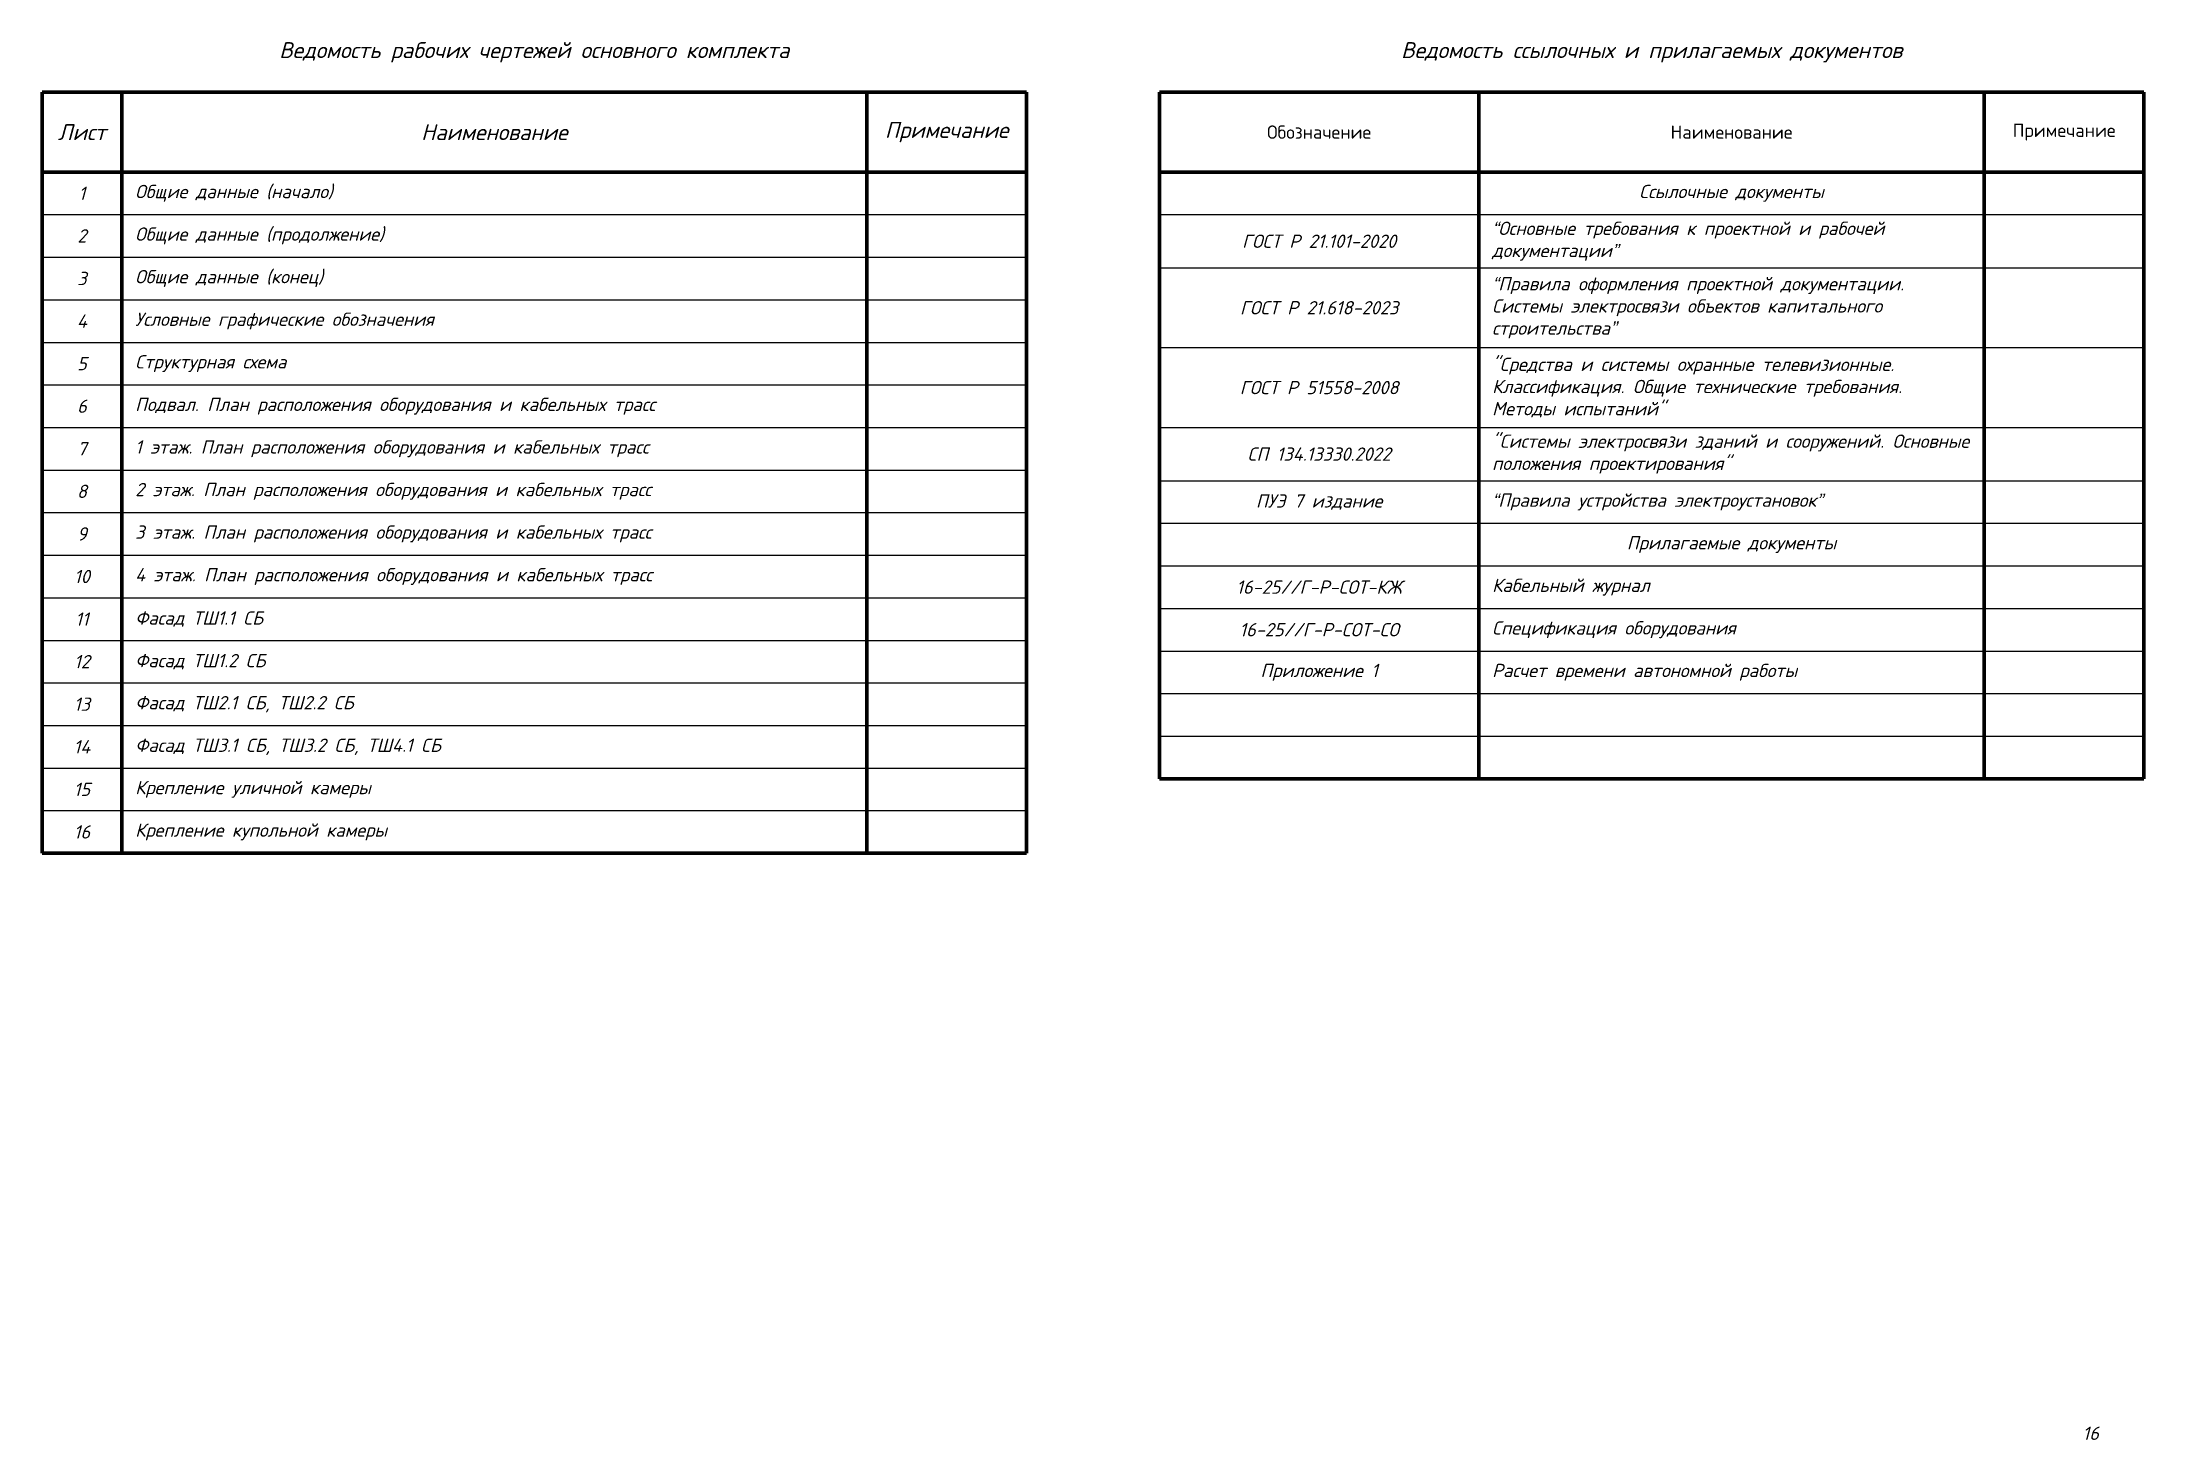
# Paper-space layout 'ОД1' of a CAD drawing. Header units: millimetres. Extents: x 20 to 415, y 24 to 286.
import ezdxf
from ezdxf.enums import TextEntityAlignment as Align

# ---------------------------------------------------------------- set-up
doc = ezdxf.new("R2010")
doc.units = ezdxf.units.MM
doc.header["$LTSCALE"] = 0.5
doc.layers.get('0').update_dxf_attribs({"lineweight": 18})
doc.styles.add('ISOCPEUR', font='isocpeui.ttf', dxfattribs={"height": 250})

# ---------------------------------------------------------------- blocks, each defined once
blk = doc.blocks.new('*T60')
at = {"color": 0, "linetype": 'ByBlock', "lineweight": 70, "transparency": 16777216}
for p, q in [((0, 0), (185, 0)), ((0, 0), (0, -129)), ((60, 0), (60, -129)), ((155, 0), (155, -129)), ((185, 0), (185, -129)), ((0, -15), (185, -15)), ((0, -129), (185, -129))]:
    blk.add_line(p, q, dxfattribs=at)
at = {"color": 0, "linetype": 'ByBlock', "lineweight": 25, "transparency": 16777216}
for p, q in [((0, -23), (185, -23)), ((0, -33), (185, -33)), ((0, -48), (185, -48)), ((0, -63), (185, -63)), ((0, -73), (185, -73)), ((0, -81), (185, -81)), ((0, -89), (185, -89)), ((0, -97), (185, -97)), ((0, -105), (185, -105)), ((0, -113), (185, -113)), ((0, -121), (185, -121))]:
    blk.add_line(p, q, dxfattribs=at)
at = {"transparency": 16777216, "char_height": 2.5, "style": 'ISOCPEUR'}
for s, insert, width, attachment_point in [('{\\fISOCPEUR|b0|i0|c204|p34;Обозначение}', (30, -7.5), 55, 5), ('{\\fISOCPEUR|b0|i0|c204|p34;Наименование}', (107.5, -7.5), 90, 5), ('{\\fISOCPEUR|b0|i0|c204|p34;Примечание}', (170, -7.5), 25, 5), ('Ссылочные документы', (107.5, -19), 90, 5), ('ГОСТ Р 21.101-2020', (30, -28), 55, 5), ('“Основные требования к проектной и рабочей документации”', (62.5, -28), 90, 4), ('“Правила оформления проектной документации. Системы электросвязи объектов капитального строительства”', (62.5, -40.5), 90, 4), ('ГОСТ Р 21.618-2023', (30, -40.5), 55, 5), ('"Средства и системы охранные телевизионные. Классификация. Общие технические требования. Методы испытаний"', (62.5, -55.5), 90, 4), ('ГОСТ Р 51558-2008', (30, -55.5), 55, 5), ('СП 134.13330.2022', (30, -68), 55, 5), ('"Системы электросвязи зданий и сооружений. Основные положения проектирования"', (62.5, -68), 90, 4), ('ПУЭ 7 издание', (30, -77), 55, 5), ('“Правила устройства электроустановок”', (62.5, -77), 90, 4), ('Прилагаемые документы', (107.5, -85), 90, 5), ('16-25//Г-Р-СОТ-КЖ', (30, -93), 55, 5), ('Кабельный журнал', (62.5, -93), 90, 4), ('16-25//Г-Р-СОТ-СО', (30, -101), 55, 5), ('Спецификация оборудования', (62.5, -101), 90, 4), ('Приложение 1', (30, -109), 55, 5), ('Расчет времени автономной работы', (62.5, -109), 90, 4)]:
    blk.add_mtext(s, dxfattribs=dict(at, insert=insert, width=width, attachment_point=attachment_point))
blk = doc.blocks.new('*T78')
at = {"color": 0, "linetype": 'ByBlock', "lineweight": 70, "transparency": 16777216}
for p, q in [((0, 0), (185, 0)), ((0, 0), (0, -143)), ((15, 0), (15, -143)), ((155, 0), (155, -143)), ((185, 0), (185, -143)), ((0, -15), (185, -15)), ((0, -143), (185, -143))]:
    blk.add_line(p, q, dxfattribs=at)
at = {"color": 0, "linetype": 'ByBlock', "lineweight": 25, "transparency": 16777216}
for p, q in [((0, -23), (185, -23)), ((0, -31), (185, -31)), ((0, -39), (185, -39)), ((0, -47), (185, -47)), ((0, -55), (185, -55)), ((0, -63), (185, -63)), ((0, -71), (185, -71)), ((0, -79), (185, -79)), ((0, -87), (185, -87)), ((0, -95), (185, -95)), ((0, -103), (185, -103)), ((0, -111), (185, -111)), ((0, -119), (185, -119)), ((0, -127), (185, -127)), ((0, -135), (185, -135))]:
    blk.add_line(p, q, dxfattribs=at)
at = {"transparency": 16777216, "style": 'ISOCPEUR'}
for s, insert, char_height, width, attachment_point in [('Лист', (7.5, -7.5), 3, 10, 5), ('Наименование', (85, -7.5), 3, 135, 5), ('Примечание', (170, -7.5), 3, 25, 5), ('1', (7.5, -19), 2.5, 10, 5), ('Общие данные (начало)', (17.5, -19), 2.5, 135, 4), ('2', (7.5, -27), 2.5, 10, 5), ('Общие данные (продолжение)', (17.5, -27), 2.5, 135, 4), ('3', (7.5, -35), 2.5, 10, 5), ('Общие данные (конец)', (17.5, -35), 2.5, 135, 4), ('4', (7.5, -43), 2.5, 10, 5), ('Условные графические обозначения', (17.5, -43), 2.5, 135, 4), ('5', (7.5, -51), 2.5, 10, 5), ('Структурная схема', (17.5, -51), 2.5, 135, 4), ('6', (7.5, -59), 2.5, 10, 5), ('Подвал. План расположения оборудования и кабельных трасс', (17.5, -59), 2.5, 135, 4), ('7', (7.5, -67), 2.5, 10, 5), ('1 этаж. План расположения оборудования и кабельных трасс', (17.5, -67), 2.5, 135, 4), ('8', (7.5, -75), 2.5, 10, 5), ('2 этаж. План расположения оборудования и кабельных трасс', (17.5, -75), 2.5, 135, 4), ('9', (7.5, -83), 2.5, 10, 5), ('3 этаж. План расположения оборудования и кабельных трасс', (17.5, -83), 2.5, 135, 4), ('10', (7.5, -91), 2.5, 10, 5), ('4 этаж. План расположения оборудования и кабельных трасс', (17.5, -91), 2.5, 135, 4), ('11', (7.5, -99), 2.5, 10, 5), ('Фасад ТШ1.1 СБ', (17.5, -99), 2.5, 135, 4), ('12', (7.5, -107), 2.5, 10, 5), ('Фасад ТШ1.2 СБ', (17.5, -107), 2.5, 135, 4), ('13', (7.5, -115), 2.5, 10, 5), ('Фасад ТШ2.1 СБ, ТШ2.2 СБ', (17.5, -115), 2.5, 135, 4), ('14', (7.5, -123), 2.5, 10, 5), ('Фасад ТШ3.1 СБ, ТШ3.2 СБ, ТШ4.1 СБ', (17.5, -123), 2.5, 135, 4), ('15', (7.5, -131), 2.5, 10, 5), ('Крепление уличной камеры', (17.5, -131), 2.5, 135, 4), ('16', (7.5, -139), 2.5, 10, 5), ('Крепление купольной камеры', (17.5, -139), 2.5, 135, 4)]:
    blk.add_mtext(s, dxfattribs=dict(at, insert=insert, char_height=char_height, width=width, attachment_point=attachment_point))

psp = doc.layouts.new('ОД1')

# ---------------------------------------------------------------- block references
for name, p in [('*T78', (20, 277)), ('*T60', (230, 277))]:
    psp.add_blockref(name, p)

# ---------------------------------------------------------------- texts
at = {"transparency": 33554687, "style": 'ISOCPEUR'}
psp.add_text('16', height=2.5, dxfattribs=at).set_placement((405, 25), align=Align.MIDDLE)
at = {"transparency": 33554687, "insert": (112.5, 284.5), "char_height": 3, "width": 184.8, "attachment_point": 5, "style": 'ISOCPEUR'}
psp.add_mtext('Ведомость рабочих чертежей основного комплекта', dxfattribs=at)
at = {"lineweight": 15, "transparency": 33554687, "insert": (322.5, 284.5), "char_height": 3, "width": 185, "attachment_point": 5, "style": 'ISOCPEUR'}
psp.add_mtext('Ведомость ссылочных и прилагаемых документов', dxfattribs=at)

doc.saveas('drawing.dxf')
